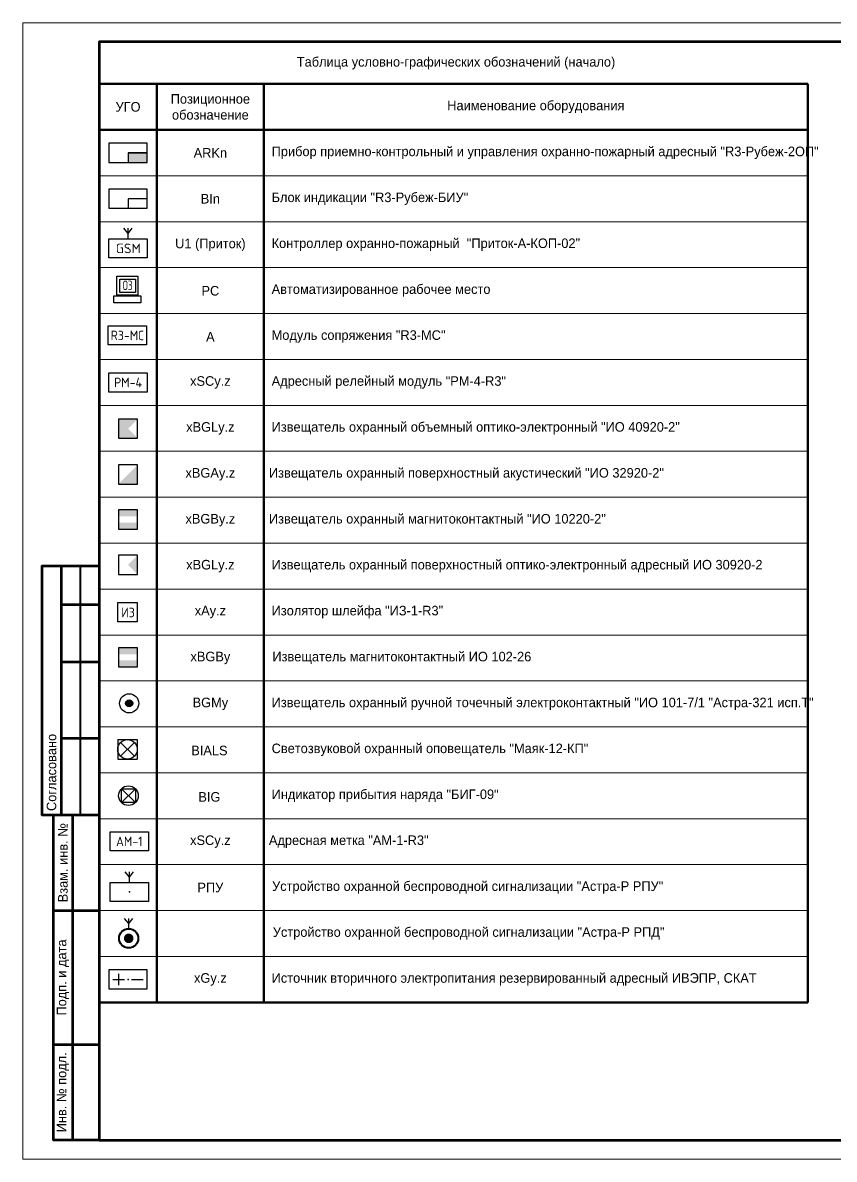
# Model space of a CAD drawing. Header units: millimetres. Extents: x -259793 to 1187961, y -549744 to 43070.
# Drawn here: x 404926 to 426119, y -27523 to 2177 of the extents above; entities that cross this region are included whole.
import ezdxf
from ezdxf.enums import TextEntityAlignment as Align

# ---------------------------------------------------------------- set-up
doc = ezdxf.new("R2010")
doc.units = ezdxf.units.MM
for name, color, linetype, lineweight in [('__ФОРМАТ', 7, 'Continuous', 40), ('RC-Извещатели_охранные', 5, 'Continuous', 30), ('RC-Источники_электропитания', 3, 'Continuous', 30), ('RC-Линии_связи-Адресные', 5, 'Continuous', 30), ('RC-Оповещение_световое', 7, 'Continuous', 30), ('RC-Приборы_управления_и_блоки_индикации', 5, 'Continuous', 30), ('RC-Прочее_оборудование', 5, 'Continuous', 30), ('RC-СКУД', 5, 'Continuous', 40)]:
    doc.layers.add(name, color=color, linetype=linetype, lineweight=lineweight)
doc.layers.add('RC-Таблицы', color=7, linetype='Continuous')
doc.layers.add('Границы листа', color=7, linetype='Continuous', lineweight=0, plot=False)
doc.styles.add('ISOCPEUR', font='isocpeur.ttf', dxfattribs={"width": 0.9, "height": 350})
doc.styles.add('Mipgost_5', font='', dxfattribs={"height": 250})
doc.styles.get("Standard").update_dxf_attribs({"font": ''})
doc.styles.get('Mipgost_5').set_extended_font_data('Mipgost')
doc.styles.get('Standard').set_extended_font_data('GOST type B')

# ---------------------------------------------------------------- blocks, each defined once
blk = doc.blocks.new('RC-UGO-OS-10')
at = {"layer": 'RC-Оповещение_световое', "color": 3, "transparency": 33554687}
for p, q in [((-2.56, 2.56), (2.56, 2.56)), ((-2.56, 2.56), (-2.56, -2.56)), ((-1.81, 1.81), (1.81, -1.81)), ((-1.81, -1.81), (1.81, 1.81)), ((2.56, 2.56), (2.56, -2.56)), ((-2.56, -2.56), (2.56, -2.56))]:
    blk.add_line(p, q, dxfattribs=at)
blk.add_circle((0, 0), 2.56, dxfattribs=at)
at = {"layer": 'RC-Оповещение_световое', "transparency": 33554687}
blk.add_attdef('PSTN', text='', height=2.5, dxfattribs=at).set_placement((0.86, 2.39), align=Align.BOTTOM_LEFT)
blk = doc.blocks.new('биг-09')
at = {"layer": 'RC-Оповещение_световое', "color": 1, "transparency": 33554687}
for p, q in [((-181, 181), (181, -181)), ((-181, -181), (181, 181))]:
    blk.add_line(p, q, dxfattribs=at)
blk.add_lwpolyline([(-181, 181), (181, 181), (181, -181), (-181, -181)], close=True, dxfattribs=at)
blk.add_circle((0, 0), 256, dxfattribs=at)
blk = doc.blocks.new('RC-UGO-PC-02')
blk.add_wipeout([(-3.55, -2.66), (-3.55, -4.49), (3.55, -4.49), (3.55, -2.66)]).dxf.layer = 'RC-Приборы_управления_и_блоки_индикации'
blk.add_wipeout([(-2.75, 2.49), (-2.75, -2.49), (2.75, -2.49), (2.75, 2.49)]).dxf.layer = 'RC-Приборы_управления_и_блоки_индикации'
at = {"layer": 'RC-Приборы_управления_и_блоки_индикации'}
for points in [[(-2.75, 2.49), (2.75, 2.49), (2.75, -2.49), (-2.75, -2.49)], [(-1.96, 1.72), (2.11, 1.72), (2.11, -1.77), (-1.96, -1.77)], [(-3.55, -2.66), (3.55, -2.66), (3.55, -4.49), (-3.55, -4.49)]]:
    blk.add_lwpolyline(points, close=True, dxfattribs=at)
at = {"layer": 'RC-Приборы_управления_и_блоки_индикации', "ltscale": 100, "style": 'ISOCPEUR', "width": 0.7}
blk.add_text('ОЗ', height=2.5, dxfattribs=at).set_placement((0.08, 0.11), align=Align.MIDDLE)
at = {"layer": 'RC-Приборы_управления_и_блоки_индикации'}
blk.add_attdef('PSTN', text='', height=2.5, dxfattribs=at).set_placement((1.09, 2.57), align=Align.BOTTOM_LEFT)
blk = doc.blocks.new('RC-UGO-IOTR-01')
at = {"layer": 'RC-Извещатели_охранные'}
h = blk.add_hatch(color=256, dxfattribs=at)
h.dxf.hatch_style = 1
h.paths.add_polyline_path([(0.92, 0), (-0.92, 0, 1)])
h.paths.add_polyline_path([(-0.92, 0), (0.92, 0, 1)])
for radius in [2.5, 0.918]:
    blk.add_circle((0, 0), radius, dxfattribs=at)
blk.add_attdef('PSTN', text='', height=1.5, dxfattribs=at).set_placement((2.5, 2.5), align=Align.BOTTOM_CENTER)
blk = doc.blocks.new('RC-UGO-AM-01')
at = {"layer": 'RC-Прочее_оборудование'}
blk.add_point((0, 0), dxfattribs=at)
blk.add_wipeout([(4.99, 2.5), (4.99, -2.5), (-4.99, -2.5), (-4.99, 2.5)]).dxf.layer = 'RC-Прочее_оборудование'
blk.add_wipeout([(-4.99, -2.5), (-4.99, 2.5), (4.99, 2.5), (4.99, -2.5)]).dxf.layer = 'RC-Прочее_оборудование'
blk.add_lwpolyline([(-4.99, 2.5), (4.99, 2.5), (4.99, -2.5), (-4.99, -2.5), (-4.99, 2.5)], close=True, dxfattribs=at)
blk.add_lwpolyline([(-4.99, 2.5), (-4.99, 2.5)], dxfattribs=at)
blk.add_lwpolyline([(-4.99, 2.5), (-4.99, 2.5)], dxfattribs=at)
at = {"layer": 'RC-Прочее_оборудование', "ltscale": 100, "style": 'ISOCPEUR', "width": 0.9}
blk.add_text('АМ-1', height=2.5, dxfattribs=at).set_placement((0, 0), align=Align.MIDDLE)
at = {"layer": 'RC-Прочее_оборудование'}
blk.add_attdef('PSTN', text='', height=2.5, dxfattribs=at).set_placement((2.32, 2.4), align=Align.BOTTOM_LEFT)
blk = doc.blocks.new('RC-UGO-IOM-01')
at = {"layer": 'RC-Извещатели_охранные'}
blk.add_point((0, 0), dxfattribs=at)
blk.add_wipeout([(2.5, -2.5), (2.5, 2.5), (-2.5, 2.5), (-2.5, -2.5)]).dxf.layer = 'RC-Извещатели_охранные'
blk.add_wipeout([(-2.5, -2.5), (-2.5, 2.5), (2.5, 2.5), (2.5, -2.5)]).dxf.layer = 'RC-Извещатели_охранные'
h = blk.add_hatch(color=256, dxfattribs=at)
h.dxf.hatch_style = 1
h.paths.add_polyline_path([(2.5, 0.8), (2.5, 2.51), (-2.5, 2.5), (-2.5, 0.8)])
h = blk.add_hatch(color=256, dxfattribs=at)
h.dxf.hatch_style = 1
h.paths.add_polyline_path([(2.5, -2.5), (2.5, -0.79), (-2.5, -0.8), (-2.5, -2.5)])
blk.add_lwpolyline([(-2.5, -2.5), (2.5, -2.5), (2.5, 2.5), (-2.5, 2.5)], close=True, dxfattribs=at)
blk.add_attdef('PSTN', text='', height=2.5, dxfattribs=at).set_placement((0.98, 2.6), align=Align.BOTTOM_LEFT)
blk = doc.blocks.new('RC-UGO-IOPO-02')
blk.add_wipeout([(2.5, -2.5), (2.5, 2.5), (-2.5, 2.5), (-2.5, -2.5)]).dxf.layer = 'RC-Извещатели_охранные'
blk.add_wipeout([(-2.5, -2.5), (-2.5, 2.5), (2.5, 2.5), (2.5, -2.5)]).dxf.layer = 'RC-Извещатели_охранные'
at = {"layer": 'RC-Извещатели_охранные'}
h = blk.add_hatch(color=256, dxfattribs=at)
h.dxf.hatch_style = 1
h.paths.add_polyline_path([(2.5, -2.5), (0, 0), (2.5, 2.5), (-2.5, 2.5), (-2.5, -2.5)])
blk.add_lwpolyline([(-2.5, -2.5), (2.5, -2.5), (2.5, 2.5), (-2.5, 2.5)], close=True, dxfattribs=at)
blk.add_attdef('PSTN', text='', height=2.5, dxfattribs=at).set_placement((0.98, 2.6), align=Align.BOTTOM_LEFT)
blk = doc.blocks.new('RC-UGO-IZ-01')
at = {"layer": 'RC-Прочее_оборудование'}
blk.add_point((2.5, 0), dxfattribs=at)
blk.add_wipeout([(2.49, -2.5), (-2.49, -2.5), (-2.49, 2.5), (2.49, 2.5)]).dxf.layer = 'RC-Прочее_оборудование'
blk.add_wipeout([(-2.49, -2.5), (-2.49, 2.5), (2.49, 2.5), (2.49, -2.5)]).dxf.layer = 'RC-Прочее_оборудование'
blk.add_lwpolyline([(-2.49, 2.5), (2.49, 2.5), (2.49, -2.5), (-2.49, -2.5), (-2.49, 2.5)], close=True, dxfattribs=at)
blk.add_lwpolyline([(-2.49, 2.5), (-2.49, 2.5)], dxfattribs=at)
blk.add_lwpolyline([(-2.49, 2.5), (-2.49, 2.5)], dxfattribs=at)
at = {"layer": 'RC-Прочее_оборудование', "ltscale": 100, "style": 'ISOCPEUR', "width": 0.9}
blk.add_text('ИЗ', height=2.5, dxfattribs=at).set_placement((0.15, -0.09), align=Align.MIDDLE)
at = {"layer": 'RC-Прочее_оборудование'}
blk.add_attdef('PSTN', text='', height=2.5, dxfattribs=at).set_placement((5.66, 2.58), align=Align.BOTTOM_CENTER)
blk = doc.blocks.new('RC-UGO-IOZ-02')
blk.add_wipeout([(2.5, -2.5), (2.5, 2.5), (-2.5, 2.5), (-2.5, -2.5)]).dxf.layer = 'RC-Извещатели_охранные'
blk.add_wipeout([(-2.5, -2.5), (-2.5, 2.5), (2.5, 2.5), (2.5, -2.5)]).dxf.layer = 'RC-Извещатели_охранные'
at = {"layer": 'RC-Извещатели_охранные'}
h = blk.add_hatch(color=256, dxfattribs=at)
h.dxf.hatch_style = 1
h.paths.add_polyline_path([(2.5, -2.5), (2.5, 2.5), (0, 0), (-2.5, -2.5)])
blk.add_lwpolyline([(-2.5, -2.5), (2.5, -2.5), (2.5, 2.5), (-2.5, 2.5)], close=True, dxfattribs=at)
blk.add_attdef('PSTN', text='', height=2.5, dxfattribs=at).set_placement((0.98, 2.6), align=Align.BOTTOM_LEFT)
blk = doc.blocks.new('RC-UGO-SBTN-01')
at = {"const_width": 1.25}
blk.add_lwpolyline([(-0.62, 0, 1), (0.62, 0, 1)], format="xyb", close=True, dxfattribs=at)
blk.add_circle((0, 0), 2.5)
blk.add_attdef('PSTN', text='', height=2.5).set_placement((0.58, 2.52), align=Align.BOTTOM_LEFT)
blk = doc.blocks.new('*U1004')
for p, q in [((5, 155), (5, 90)), ((15, 155), (15, 90))]:
    blk.add_line(p, q)
at = {"lineweight": -2}
for p, q in [((10, 155), (10, 90)), ((10, 145), (20, 145)), ((10, 130), (20, 130)), ((10, 110), (20, 110)), ((13, 90), (13, 5)), ((8, 65), (20, 65)), ((8, 30), (20, 30))]:
    blk.add_line(p, q, dxfattribs=at)
blk.add_lwpolyline([(20, 5), (415, 5), (415, 292), (20, 292)], close=True, dxfattribs=at)
for points in [[(20, 155), (5, 155), (5, 90), (8, 90)], [(20, 5), (8, 5), (8, 90), (20, 90)]]:
    blk.add_lwpolyline(points, dxfattribs=at)
at = {"layer": 'Границы листа'}
blk.add_lwpolyline([(420, 0), (0, 0), (0, 297), (420, 297)], close=True, dxfattribs=at)
at = {"lineweight": 30, "style": 'Mipgost_5'}
blk.add_text('Согласовано', height=2.5, rotation=90, dxfattribs=at).set_placement((7.5, 91), align=Align.MIDDLE_LEFT)
for s, p in [('Взам. инв. №', (10.5, 77.5)), ('Подп. и дата', (10.5, 47.5)), ('Инв. № подл.', (10.5, 17.5))]:
    blk.add_text(s, height=2.5, rotation=90, dxfattribs=at).set_placement(p, align=Align.MIDDLE)
at = {"lineweight": 13, "oblique": 10, "flags": 8}
blk.add_attdef('ФОРМАТ', (380.94, 1.12), '', height=3, dxfattribs=at)
blk = doc.blocks.new('RC-UGO-PPK-01')
blk.add_wipeout([(5, -2.5), (5, 2.5), (-5, 2.5), (-5, -2.5)]).dxf.layer = 'RC-Приборы_управления_и_блоки_индикации'
blk.add_wipeout([(-5, -2.5), (-5, 2.5), (5, 2.5), (5, -2.5)]).dxf.layer = 'RC-Приборы_управления_и_блоки_индикации'
at = {"layer": 'RC-Приборы_управления_и_блоки_индикации'}
h = blk.add_hatch(color=256, dxfattribs=at)
h.dxf.hatch_style = 1
h.paths.add_polyline_path([(5, -2.5), (5, 0), (0, 0), (0, -2.5)])
blk.add_lwpolyline([(-5, -2.5), (5, -2.5), (5, 2.5), (-5, 2.5)], close=True, dxfattribs=at)
for points in [[(5, 0), (0, 0), (0, -2.5)], [(0, 0), (5, 0)]]:
    blk.add_lwpolyline(points, dxfattribs=at)
blk.add_attdef('PSTN', text='', height=1.5, dxfattribs=at).set_placement((5, 2.5), align=Align.BOTTOM_CENTER)
blk = doc.blocks.new('RC-UGO-BKI-01')
blk.add_wipeout([(5, -2.5), (5, 2.5), (-5, 2.5), (-5, -2.5)]).dxf.layer = 'RC-Приборы_управления_и_блоки_индикации'
blk.add_wipeout([(-5, -2.5), (-5, 2.5), (5, 2.5), (5, -2.5)]).dxf.layer = 'RC-Приборы_управления_и_блоки_индикации'
at = {"layer": 'RC-Приборы_управления_и_блоки_индикации'}
for p, q in [((5, 0), (0, 0)), ((0, 0), (0, -2.5))]:
    blk.add_line(p, q, dxfattribs=at)
blk.add_lwpolyline([(-5, -2.5), (5, -2.5), (5, 2.5), (-5, 2.5)], close=True, dxfattribs=at)
blk.add_attdef('PSTN', text='', height=2.5, dxfattribs=at).set_placement((6.29, 2.38), align=Align.BOTTOM_CENTER)
blk = doc.blocks.new('RC-UGO-IP12-03')
blk.add_wipeout([(5, -2.5), (5, 2.5), (-5, 2.5), (-5, -2.5)]).dxf.layer = 'RC-Источники_электропитания'
blk.add_wipeout([(-5, -2.5), (-5, 2.5), (5, 2.5), (5, -2.5)]).dxf.layer = 'RC-Источники_электропитания'
at = {"layer": 'RC-Источники_электропитания'}
blk.add_lwpolyline([(-5, -2.5), (5, -2.5), (5, 2.5), (-5, 2.5)], close=True, dxfattribs=at)
for points in [[(-3.94, 0), (-0.94, 0)], [(-2.37, -1.52), (-2.37, 1.48)], [(0.94, 0), (3.94, 0)]]:
    blk.add_lwpolyline(points, dxfattribs=at)
blk.add_point((0, 0), dxfattribs=at)
blk.add_attdef('PSTN', text='', height=2.5, dxfattribs=at).set_placement((6.11, 2.42), align=Align.BOTTOM_CENTER)
blk = doc.blocks.new('RC-UGO-RM-04')
at = {"layer": 'RC-Прочее_оборудование'}
blk.add_point((0, 0), dxfattribs=at)
blk.add_wipeout([(5, 2.5), (5, -2.5), (-5, -2.5), (-5, 2.5)]).dxf.layer = 'RC-Прочее_оборудование'
blk.add_wipeout([(-5, -2.5), (-5, 2.5), (5, 2.5), (5, -2.5)]).dxf.layer = 'RC-Прочее_оборудование'
for p, q in [((-5, 2.5), (5, 2.5)), ((-5, -2.5), (-5, 2.5)), ((-5, 2.5), (-5, 2.5)), ((5, 2.5), (5, -2.5)), ((5, -2.5), (-5, -2.5))]:
    blk.add_line(p, q, dxfattribs=at)
at = {"layer": 'RC-Прочее_оборудование', "ltscale": 100, "style": 'ISOCPEUR', "width": 0.9}
blk.add_text('РМ-4', height=2.5, dxfattribs=at).set_placement((0, 0), align=Align.MIDDLE)
at = {"layer": 'RC-Прочее_оборудование'}
blk.add_attdef('PSTN', text='', height=2.5, dxfattribs=at).set_placement((5.72, 2.54), align=Align.BOTTOM_CENTER)
blk = doc.blocks.new('RC-UGO-IOPPA-01')
blk.add_wipeout([(2.5, -2.5), (2.5, 2.5), (-2.5, 2.5), (-2.5, -2.5)]).dxf.layer = 'RC-Извещатели_охранные'
blk.add_wipeout([(-2.5, -2.5), (-2.5, 2.5), (2.5, 2.5), (2.5, -2.5)]).dxf.layer = 'RC-Извещатели_охранные'
at = {"layer": 'RC-Извещатели_охранные'}
h = blk.add_hatch(color=256, dxfattribs=at)
h.dxf.hatch_style = 1
h.paths.add_polyline_path([(2.5, -2.5), (2.5, 2.5), (0, 0)])
blk.add_lwpolyline([(-2.5, -2.5), (2.5, -2.5), (2.5, 2.5), (-2.5, 2.5)], close=True, dxfattribs=at)
blk.add_attdef('PSTN', text='', height=2.5, dxfattribs=at).set_placement((0.98, 2.6), align=Align.BOTTOM_LEFT)
blk = doc.blocks.new('RC-UGO-UPI-02')
blk.add_wipeout([(4.99, -2.5), (4.99, 2.5), (-4.99, 2.5), (-4.99, -2.5)]).dxf.layer = 'RC-Прочее_оборудование'
blk.add_wipeout([(-4.99, -2.5), (-4.99, 2.5), (4.99, 2.5), (4.99, -2.5)]).dxf.layer = 'RC-Прочее_оборудование'
at = {"layer": 'RC-Прочее_оборудование'}
for p, q in [((0, 3.86), (-1.1, 5.22)), ((0, 2.5), (0, 5.22)), ((0, 3.86), (1.1, 5.22))]:
    blk.add_line(p, q, dxfattribs=at)
blk.add_lwpolyline([(-4.99, 2.5), (4.99, 2.5), (4.99, -2.5), (-4.99, -2.5), (-4.99, 2.5)], close=True, dxfattribs=at)
blk.add_point((0, 0), dxfattribs=at)
at = {"layer": 'RC-Прочее_оборудование', "ltscale": 100, "style": 'ISOCPEUR'}
blk.add_text('GSM', height=2.5, dxfattribs=at).set_placement((0.07, -0.02), align=Align.MIDDLE)
at = {"layer": 'RC-Прочее_оборудование'}
blk.add_attdef('PSTN', text='', height=2.5, dxfattribs=at).set_placement((2.87, 2.8), align=Align.BOTTOM_LEFT)

msp = doc.modelspace()

# ---------------------------------------------------------------- linework, layer by layer
at = {"layer": 'RC-Линии_связи-Адресные', "color": 5}
for p, q in [((407692.78341, -21363.82267), (407582.84628, -21227.77059)), ((407692.78341, -21499.87476), (407692.78341, -21227.77059)), ((407692.78341, -21363.82267), (407802.72054, -21227.77059))]:
    msp.add_line(p, q, dxfattribs=at)
at = {"layer": 'RC-Таблицы', "linetype": 'Continuous', "lineweight": 50}
for p, q in [((406925.80172, 576.89575), (425425.80172, 576.89575)), ((406925.80172, 576.89575), (406925.80172, -21023.10425)), ((408425.80172, 576.89575), (408425.80172, -23423.10425)), ((411225.80172, 576.89575), (411225.80172, -23423.10425)), ((406925.80172, -623.10425), (425425.80172, -623.10425)), ((406925.80172, -23423.10425), (425425.80172, -23423.10425))]:
    msp.add_line(p, q, dxfattribs=at)
at = {"layer": 'RC-Таблицы', "linetype": 'Continuous', "lineweight": 20}
for p, q in [((406925.80172, -1823.10425), (425425.80172, -1823.10425)), ((406925.80172, -3023.10425), (425425.80172, -3023.10425)), ((406925.80172, -4223.10425), (425425.80172, -4223.10425)), ((406925.80172, -5423.10425), (425425.80172, -5423.10425)), ((406925.80172, -6623.10425), (425425.80172, -6623.10425)), ((406925.80172, -7823.10425), (425425.80172, -7823.10425)), ((406925.80172, -9023.10425), (425425.80172, -9023.10425)), ((406925.80172, -10223.10425), (425425.80172, -10223.10425)), ((406925.80172, -11423.10425), (425425.80172, -11423.10425)), ((406925.80172, -12623.10425), (425425.80172, -12623.10425)), ((406925.80172, -13823.10425), (425425.80172, -13823.10425)), ((406925.80172, -15023.10425), (425425.80172, -15023.10425)), ((406925.80172, -16223.10425), (425425.80172, -16223.10425)), ((406925.80172, -17423.10425), (425425.80172, -17423.10425)), ((406925.80172, -17423.10425), (425425.80172, -17423.10425)), ((406925.80172, -18623.10425), (425425.80172, -18623.10425)), ((406925.80172, -19823.10425), (425425.80172, -19823.10425)), ((406925.80172, -21023.10425), (425425.80172, -21023.10425)), ((406925.80172, -21023.10425), (425425.80172, -21023.10425)), ((406925.80172, -21023.10425), (425425.80172, -21023.10425)), ((406925.80172, -22223.10425), (425425.80172, -22223.10425)), ((406925.80172, -22223.10425), (425425.80172, -22223.10425)), ((406925.80172, -22223.10425), (425425.80172, -22223.10425)), ((406925.80172, -23423.10425), (425425.80172, -23423.10425)), ((406925.80172, -23423.10425), (425425.80172, -23423.10425))]:
    msp.add_line(p, q, dxfattribs=at)
at = {"layer": 'RC-Таблицы', "linetype": 'Continuous', "lineweight": 50}
msp.add_lwpolyline([(425425.80172, 576.89575), (425425.80172, -23423.10425)], dxfattribs=at)

# ---------------------------------------------------------------- block references
at = {"layer": 'RC-Извещатели_охранные', "color": 1, "ltscale": 0.01, "xscale": 100, "yscale": 100, "zscale": 100}
for name, p in [('RC-UGO-IOPO-02', (407675.80172, -8430.22983)), ('RC-UGO-IOZ-02', (407675.80172, -9629.85092)), ('RC-UGO-IOM-01', (407675.80172, -10805.6708)), ('RC-UGO-IOTR-01', (407705.11637, -15608.72716))]:
    msp.add_blockref(name, p, dxfattribs=at)
at = {"layer": 'RC-Линии_связи-Адресные'}
msp.add_blockref('биг-09', (407685.75928, -18021.62355), dxfattribs=at)
at = {"layer": 'RC-Оповещение_световое', "color": 1, "lineweight": 50, "transparency": 33554687, "xscale": 100, "yscale": 100, "zscale": 100}
msp.add_blockref('RC-UGO-OS-10', (407661.563, -16811.67864), dxfattribs=at)
at = {"layer": 'RC-Приборы_управления_и_блоки_индикации', "color": 1, "ltscale": 0.01, "xscale": 100, "yscale": 100, "zscale": 100}
msp.add_blockref('RC-UGO-PC-02', (407657.32331, -4695.81606), dxfattribs=at)
at = {"layer": 'RC-Прочее_оборудование', "color": 1, "ltscale": 0.01, "xscale": 100, "yscale": 100, "zscale": 100}
for name, p in [('RC-UGO-IZ-01', (407661.26887, -13224.8974)), ('RC-UGO-AM-01', (407709.67218, -19215.911))]:
    msp.add_blockref(name, p, dxfattribs=at)
at = {"layer": 'RC-СКУД', "xscale": 100, "yscale": 100, "zscale": 100}
msp.add_blockref('RC-UGO-SBTN-01', (407692.49347, -21749.87476), dxfattribs=at)

# ---------------------------------------------------------------- texts
at = {"layer": 'RC-Таблицы', "linetype": 'Continuous', "lineweight": 40, "ltscale": 15, "insert": (416241.50442, 1117.56854), "char_height": 250, "width": 15000, "attachment_point": 5, "style": 'Mipgost_5'}
msp.add_mtext('Таблица условно-графических обозначений (начало)', dxfattribs=at)
at = {"layer": 'RC-Таблицы', "linetype": 'Continuous', "lineweight": 40, "char_height": 250, "style": 'Mipgost_5'}
for s, insert, width, attachment_point in [('Позиционное обозначение', (409825.80172, -23.10425), 2400, 5), ('УГО', (407675.80172, -23.10425), 1100, 5), ('Наименование оборудования', (418325.80172, -23.10425), 13800, 5), ('ARKn', (409825.80172, -1223.10425), 2400, 5), ('Прибор приемно-контрольный и управления охранно-пожарный адресный "R3-Рубеж-2ОП"', (411425.80172, -1223.10425), 13800, 4), ('BIn', (409825.80172, -2423.10425), 2400, 5), ('Блок индикации "R3-Рубеж-БИУ"', (411425.80172, -2423.10425), 13800, 4), ('U1 (Приток)', (409825.80172, -3628.71855), 2400, 5), ('Контроллер охранно-пожарный  "Приток-А-КОП-02"', (411425.80172, -3623.10425), 13800, 4), ('РС', (409825.80172, -4828.71855), 2400, 5), ('Автоматизированное рабочее место', (411425.80172, -4823.10425), 13800, 4), ('А', (409825.80172, -6028.71855), 2400, 5), ('Модуль сопряжения "R3-МС"', (411425.80172, -6023.10425), 13800, 4), ('xSCy.z', (409825.80172, -7223.10425), 2400, 5), ('Адресный релейный модуль "РМ-4-R3"', (411425.80172, -7223.10425), 13300, 4), ('xBGLy.z', (409825.80172, -8423.10425), 2400, 5), ('Извещатель охранный объемный оптико-электронный "ИО 40920-2"', (411425.80172, -8423.10425), 13800, 4), ('xBGАy.z', (409825.80172, -9623.10425), 2400, 5), (' Извещатель охранный поверхностный акустический "ИО 32920-2"', (411261.45394, -9623.10425), 13800, 4), ('xBGBy.z', (409825.80172, -10823.10425), 2400, 5), (' Извещатель охранный магнитоконтактный "ИО 10220-2"', (411261.45394, -10823.10425), 13800, 4), ('xBGLy.z', (409825.80172, -12023.10425), 2400, 5), ('{\\C0;Извещатель охранный поверхностный оптико-электронный адресный ИО 30920-2 }', (411425.80172, -12023.10425), 13800, 4), ('xАy.z', (409825.80172, -13223.10425), 2400, 5), ('Изолятор шлейфа "ИЗ-1-R3"', (411425.80172, -13223.10425), 13800, 4), ('Извещатель магнитоконтактный ИО 102-26', (411445.49601, -14423.10425), 13800, 4), ('xBGBy', (409825.80172, -14423.10425), 2400, 5), ('Извещатель охранный ручной точечный электроконтактный "ИО 101-7/1 "Астра-321 исп.Т"', (411425.80172, -15623.10425), 13800, 4), ('BGМy', (409825.80172, -15623.10425), 2400, 5), ('BIALS', (409800.61723, -16842.36129), 2400, 5), ('Светозвуковой охранный оповещатель "Маяк-12-КП"', (411425.80172, -16823.10425), 13800, 4), ('BIG', (409800.61723, -18055.06899), 2400, 5), ('Индикатор прибытия наряда "БИГ-09"', (411425.80172, -18023.10425), 13800, 4), ('xSCy.z', (409825.80172, -19223.10425), 2400, 5), ('РПУ', (409825.80172, -20423.10425), 2400, 5), ('Источник вторичного электропитания резервированный адресный ИВЭПР, СКАТ', (411425.80172, -22823.10425), 13800, 4)]:
    msp.add_mtext(s, dxfattribs=dict(at, insert=insert, width=width, attachment_point=attachment_point))
at = {"layer": 'RC-Таблицы', "color": 7, "linetype": 'Continuous', "lineweight": 40, "insert": (411261.45394, -19223.10425), "char_height": 250, "width": 13800, "attachment_point": 4, "style": 'Mipgost_5'}
msp.add_mtext(' Адресная метка "АМ-1-R3"', dxfattribs=at)
at = {"layer": 'RC-Таблицы', "color": 6, "linetype": 'Continuous', "lineweight": 40, "char_height": 250, "style": 'Mipgost_5'}
for s, insert, width, attachment_point in [('{\\C0;Устройство охранной беспроводной сигнализации "Астра-Р РПУ" }', (411437.46847, -20423.10425), 13800, 4), ('{\\C0;Устройство охранной беспроводной сигнализации "Астра-Р РПД" }', (411456.19641, -21623.10425), 13800, 4), ('{\\C0;хGy.z}', (409825.80172, -22823.10425), 2400, 5)]:
    msp.add_mtext(s, dxfattribs=dict(at, insert=insert, width=width, attachment_point=attachment_point))

# ---------------------------------------------------------------- wipeouts: each hides what was drawn before it
for points in [[(408156.60846, -5743.76116), (408156.60846, -6243.6262), (407158.03816, -6243.6262), (407158.61805, -5743.76116)], [(408208.95733, -20786.46664), (408208.95733, -20286.6016), (407210.96692, -20286.6016), (407210.38703, -20786.46664)]]:
    msp.add_wipeout(points).dxf.layer = 'RC-Прочее_оборудование'

# ---------------------------------------------------------------- next in the draw order: wipeouts: each hides what was drawn before it
for points in [[(407158.03816, -6243.6262), (407158.03816, -5743.76116), (408156.60846, -5743.76116), (408156.60846, -6243.6262)], [(407210.38703, -20786.46664), (407210.38703, -20286.6016), (408208.95733, -20286.6016), (408208.95733, -20786.46664)]]:
    msp.add_wipeout(points).dxf.layer = 'RC-Прочее_оборудование'

# ---------------------------------------------------------------- next in the draw order: linework, layer by layer
at = {"layer": 'RC-Прочее_оборудование'}
for p, q in [((407709.96212, -20150.54952), (407600.02499, -20014.49744)), ((407709.96212, -20286.6016), (407709.96212, -20014.49744)), ((407709.96212, -20150.54952), (407819.89925, -20014.49744))]:
    msp.add_line(p, q, dxfattribs=at)
for points in [[(407158.03816, -5743.76116), (408156.60846, -5743.76116), (408156.60846, -6243.6262), (407158.03816, -6243.6262), (407158.03816, -5743.76116)], [(407210.38703, -20286.6016), (408208.95733, -20286.6016), (408208.95733, -20786.46664), (407210.38703, -20786.46664), (407210.38703, -20286.6016)]]:
    msp.add_lwpolyline(points, close=True, dxfattribs=at)
msp.add_point((407709.67218, -20536.53412), dxfattribs=at)

# ---------------------------------------------------------------- next in the draw order: block references
at = {"layer": '__ФОРМАТ', "lineweight": 60, "xscale": 99.9999999999996, "yscale": 99.9999999999996, "zscale": 99.9999999999996}
msp.add_blockref('*U1004', (404925.80172, -27523.10425), dxfattribs=at)

# ---------------------------------------------------------------- next in the draw order: texts
at = {"layer": 'RC-Прочее_оборудование', "ltscale": 100, "style": 'ISOCPEUR', "width": 0.9}
msp.add_text('R3-МС', height=250, dxfattribs=at).set_placement((407657.32331, -5993.69368), align=Align.MIDDLE)

# ---------------------------------------------------------------- next in the draw order: block references
at = {"layer": 'RC-Извещатели_охранные', "xscale": 100, "yscale": 100, "zscale": 100}
msp.add_blockref('RC-UGO-IOPPA-01', (407675.80172, -11988.26048), dxfattribs=at)
at = {"layer": 'RC-Извещатели_охранные', "color": 1, "ltscale": 0.01, "xscale": 100, "yscale": 100, "zscale": 100}
msp.add_blockref('RC-UGO-IOM-01', (407675.80172, -14405.6708), dxfattribs=at)
at = {"layer": 'RC-Прочее_оборудование', "color": 1, "ltscale": 0.01, "xscale": 100, "yscale": 100, "zscale": 100}
msp.add_blockref('RC-UGO-UPI-02', (407676.51657, -3717.55343), dxfattribs=at)
at = {"layer": 'RC-Таблицы', "linetype": 'Continuous', "lineweight": 40, "xscale": 100, "yscale": 100, "zscale": 100}
for name, p in [('RC-UGO-PPK-01', (407675.80172, -1223.10425)), ('RC-UGO-BKI-01', (407675.80172, -2423.10425)), ('RC-UGO-RM-04', (407675.80172, -7223.10425)), ('RC-UGO-IP12-03', (407675.80172, -22823.10425))]:
    msp.add_blockref(name, p, dxfattribs=at)

doc.saveas('drawing.dxf')
